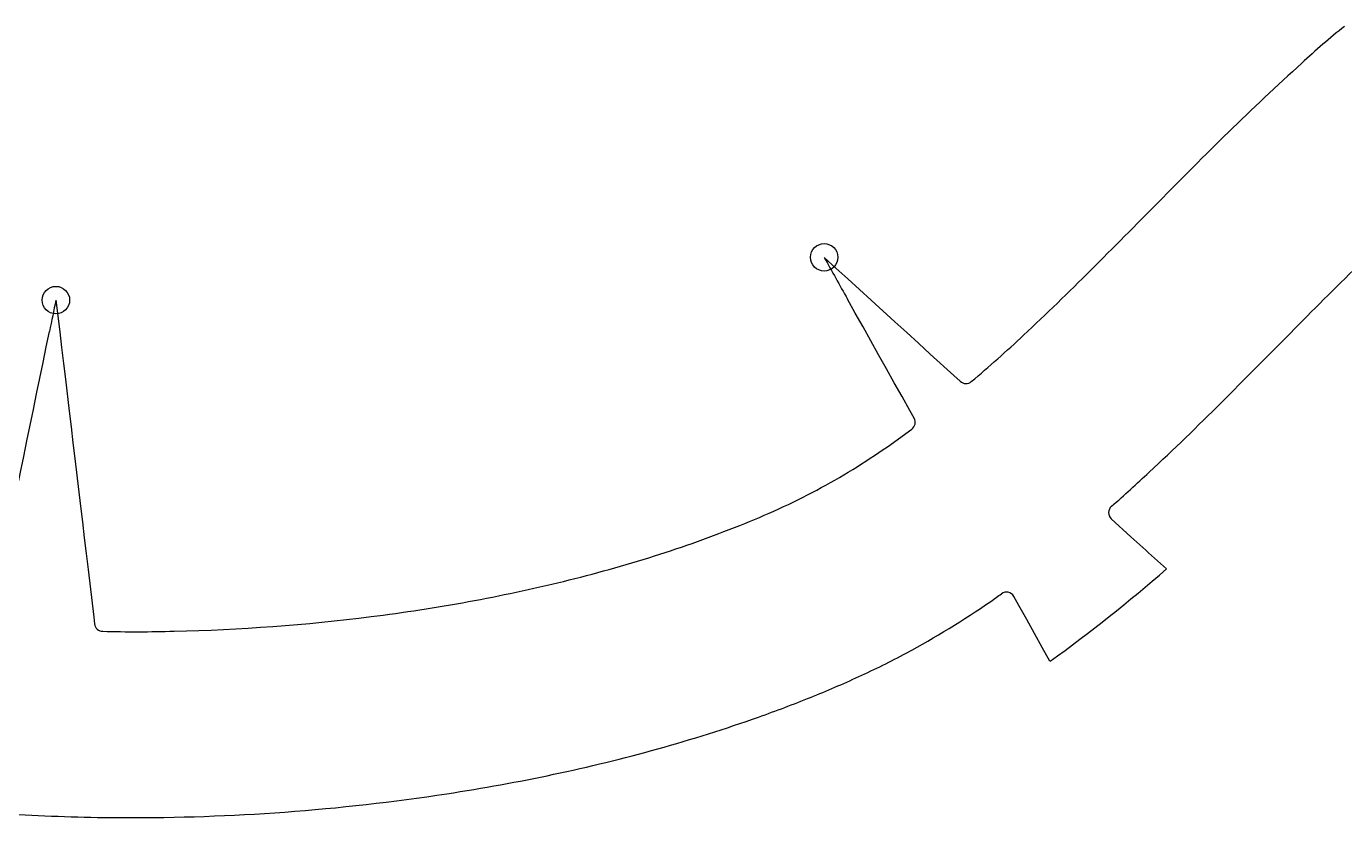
# Model space of a CAD drawing. Header units: millimetres. Extents: x -49 to 68, y -60 to 68.
# Drawn here: x 6.77 to 46.25, y -54.28 to -30.59 of the extents above; entities that cross this region are included whole.
import ezdxf

# ---------------------------------------------------------------- set-up
doc = ezdxf.new("R2010")
doc.units = ezdxf.units.MM
doc.layers.add('CUT_OUTER', color=1, linetype='Continuous')
doc.layers.add('ENGRAVE', color=7, linetype='Continuous')

msp = doc.modelspace()

# ---------------------------------------------------------------- linework, layer by layer
at = {"layer": 'CUT_OUTER'}
for points in [[(30.6611, -37.5046), (30.6647, -37.5076), (31.0136, -37.8252), (31.367, -38.147), (31.7203, -38.4688), (32.0737, -38.7905), (32.7805, -39.434), (33.1338, -39.7558), (33.4872, -40.0776), (33.8406, -40.3993), (34.5473, -41.0428), (34.7379, -41.2164)], [(7.6579, -38.7853), (7.6587, -38.7899), (7.7711, -39.733), (7.8277, -40.2075), (7.8843, -40.6821), (7.9409, -41.1566), (8.0541, -42.1057), (8.1107, -42.5803), (8.1673, -43.0548), (8.2239, -43.5294), (8.3936, -44.953), (8.4502, -45.4276), (8.5068, -45.9021), (8.5634, -46.3767), (8.62, -46.8512), (8.7897, -48.2749), (8.8144, -48.4821)], [(33.3561, -42.323), (33.2266, -42.0915), (32.9933, -41.6744), (32.76, -41.2573), (32.5267, -40.8402), (32.2934, -40.4231), (32.0601, -40.006), (31.8268, -39.589), (31.5935, -39.1719), (31.3602, -38.7548)], [(5.6896, -48.3229), (5.7263, -48.1449), (5.8229, -47.6768), (5.9195, -47.2088), (6.016, -46.7407), (6.1126, -46.2727), (6.2092, -45.8046), (6.3058, -45.3366), (6.4024, -44.8685), (6.5955, -43.9324), (6.6921, -43.4644), (6.7887, -42.9963), (6.8853, -42.5283), (6.9819, -42.0602), (7.0785, -41.5922), (7.175, -41.1241), (7.2716, -40.6561), (7.3682, -40.188), (7.4648, -39.72)], [(32.5593, -43.174), (33.2847, -42.6473)], [(39.2604, -45.3343), (39.8479, -45.8692), (40.2012, -46.191)], [(37.4262, -49.5988), (37.4232, -49.594), (37.1928, -49.1821), (36.9595, -48.765), (36.7262, -48.3479), (36.4929, -47.9308), (36.3388, -47.6553)]]:
    msp.add_lwpolyline(points, dxfattribs=at)
for centre, radius, start, end in [((56.7827, -44.1453), 17.1703, 127.85191, 133.51551), ((92.8373, -84.7655), 71.4763, 132.054311, 134.470566), ((167.3604, -160.6908), 177.864, 134.467818, 135.421325), ((-210.4657, 211.6106), 352.5707, 314.95437, 315.422299), ((2652.926, 1427.916), 3003.9525, 209.1981074, 209.225427), ((-21.1085, 21.9398), 84.5573, 313.068225, 314.959999), ((168.6131, -161.9428), 174.0677, 134.485577, 135.423659), ((986.2516, -241.4533), 999.3598, 168.2993836, 168.3541031), ((13.6469, -15.5155), 33.4618, 309.80487, 313.38813), ((-206.3428, 207.519), 352.3295, 314.944768, 315.422465), ((34.9062, -41.0315), 0.25, 227.68064, 310.41812), ((-20.6059, 21.4199), 89.4017, 313.02602, 314.946453), ((33.1379, -42.445), 0.25, 305.97837, 29.22087), ((20.0645, -25.1773), 21.9089, 298.26658, 304.7715), ((7.6667, -8.9352), 47.9195, 311.25615, 313.07828), ((19.7245, -24.1542), 22.9718, 291.47855, 297.80508), ((39.4287, -45.1495), 0.25, 130.57794, 227.68064), ((14.74, -12.0848), 36.0288, 287.50819, 291.82701), ((12.7226, -5.7249), 42.701, 283.72908, 287.52244), ((-520.1375, -661.9324), 832.5365, 47.6313286, 47.6970869), ((10.4957, -12.1083), 46.1605, 305.69083, 311.21068), ((11.2554, 0.2394), 48.843, 280.3299, 283.74054), ((31.2269, -41.2542), 7.9048, 304.01302, 306.9059), ((36.1206, -47.7774), 0.25, 29.22087, 125.97837), ((10.3584, 5.1102), 53.7958, 277.19232, 280.33946), ((20.0833, -25.22), 27.4305, 298.37836, 304.57235), ((9.0627, -48.4525), 0.25, 186.80018, 269.07758), ((9.9036, 8.7619), 57.4757, 271.291277, 277.18641), ((10.0642, -7.0911), 41.6235, 268.61571, 271.56202), ((21.1313, -26.9946), 25.3712, 294.62834, 298.20075), ((19.4999, -23.6018), 29.1352, 291.66435, 294.76429), ((15.5318, -14.1753), 39.3613, 289.54149, 291.96688), ((13.6318, -8.7827), 45.0789, 285.50747, 289.52472), ((11.8943, -2.5562), 51.5433, 281.94422, 285.51802), ((10.7255, 2.9257), 57.1484, 278.69527, 281.9532), ((9.9949, 7.7925), 62.0697, 274.17091, 278.682814), ((9.8898, 5.1375), 59.4186, 266.769222, 269.804111), ((9.9105, 8.6174), 62.8986, 269.796071, 274.192933)]:
    msp.add_arc(centre, radius, start, end, dxfattribs=at)
at = {"layer": 'ENGRAVE'}
for centre in [(30.6602, -37.5035), (7.658, -38.7839)]:
    msp.add_circle(centre, 0.4104, dxfattribs=at)

doc.saveas('drawing.dxf')
